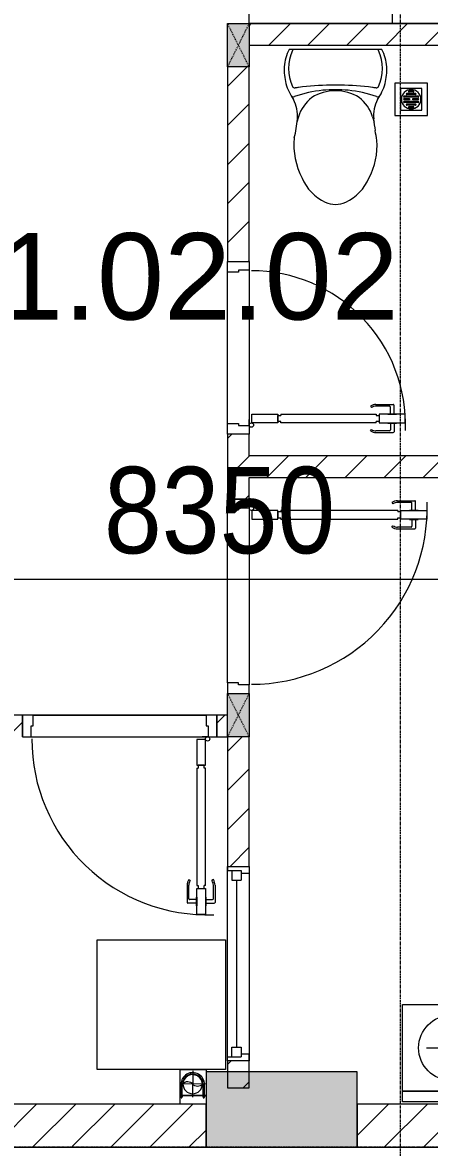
# Model space of a CAD drawing. Header units: millimetres. Extents: x 962 to 239635, y -15958 to 82755.
# Drawn here: x 98853 to 100738, y 17236 to 22442 of the extents above; entities that cross this region are included whole.
import ezdxf

# ---------------------------------------------------------------- set-up
doc = ezdxf.new("R2010")
doc.units = ezdxf.units.MM
for name, pattern in [('Dash', [6, 3, -3]), ('Grid Line', [22.225, 12.7, -3.175, 3.175, -3.175]), ('IMPORT-CENTER _2_', [40.64, 25.4, -5.08, 5.08, -5.08])]:
    doc.linetypes.add(name, pattern=pattern)
for name, color, linetype, lineweight in [('0-1', 7, 'Continuous', 5), ('A-ANNO-DIMS', 211, 'Continuous', 9), ('A-ANNO-DIMS-160', 211, 'Continuous', 9), ('A-AREA-IDEN', 2, 'Continuous', 9), ('A-DETL-GENF-1', 9, 'Continuous', 9), ('A-DOOR-1', 254, 'Continuous', 9), ('A-DOOR-2', 9, 'Continuous', 9), ('A-FLOR-2', 9, 'Continuous', 9), ('A-GLAZ-1', 254, 'Continuous', 9), ('A-GLAZ-2', 9, 'Continuous', 9), ('A-WALL-1', 253, 'Continuous', 18), ('A-WALL-2', 9, 'Continuous', 9), ('A-WALL-3', 113, 'Continuous', 18), ('A-WALL-PATT-1', 10, 'Continuous', 9), ('A-WALL-PATT-2', 111, 'Continuous', 9), ('G-IMPT', 8, 'Continuous', 9), ('G-IMPT-1', 254, 'Continuous', 9), ('G-IMPT-2', 8, 'IMPORT-CENTER _2_', 9), ('I-FURN', 30, 'Continuous', 9), ('I-FURN-1', 254, 'Continuous', 9), ('M-EQPM', 50, 'Continuous', 9), ('M-EQPM-1', 254, 'Continuous', 9), ('P-SANR-FIXT-1', 254, 'Continuous', 9), ('S-COLS', 52, 'Continuous', 9), ('S-COLS-1', 52, 'Continuous', 5), ('S-COLS-2', 7, 'Continuous', 18), ('S-COLS-3', 254, 'Continuous', 9), ('S-COLS-4', 253, 'Continuous', 18), ('S-COLS-HDLN-1', 9, 'Dash', 9), ('S-GRID-1', 1, 'Grid Line', 9)]:
    doc.layers.add(name, color=color, linetype=linetype, lineweight=lineweight)
doc.styles.add('Arial_11', font='arial_0.ttf', dxfattribs={"height": 400})
doc.styles.add('UTM Avo', font='UTM Avo.ttf', dxfattribs={"width": 0.9, "height": 400})
doc.dimstyles.new('1_Dim_chi_tiet_2_5_1', dxfattribs={"dimscale": 304.8, "dimtxt": 399.720379, "dimasz": 0.629921, "dimexe": 0.524934, "dimexo": 0.0625, "dimgap": 0.052493, "dimtad": 1, "dimdec": 0, "dimrnd": 5, "dimzin": 0, "dimdsep": 46, "dimtxsty": 'UTM Avo', "dimblk1": 'OBLIQUE', "dimblk2": 'OBLIQUE', "dimsah": 1, "dimcen": 0.09, "dimdle": 0.524934, "dimazin": 0, "dimtfac": 1, "dimtdec": 4, "dimtix": 1, "dimtmove": 0, "dimatfit": 3, "dimfxl": 1.049869, "dimfxlon": 1, "dimtvp": 1, "dimtolj": 1, "dimtzin": 0, "dimarcsym": 2})
pattern_1 = [(45, (0, 0), (-90.50967, 90.50967), [])]
pattern_2 = [(45, (61750.9, 0), (-90.50967, 90.50967), [])]

# ---------------------------------------------------------------- blocks, each defined once
blk = doc.blocks.new('NCV_TKTC_KET CAU_rvt-1-TKCS_MB TẦNG 2')
at = {"layer": 'S-COLS-1'}
blk.add_hatch(color=256, dxfattribs=at).paths.add_polyline_path([(38652.6, 17236.9), (38652.6, 17586.9), (37952.6, 17586.9), (37952.6, 17236.9)])
at = {"layer": 'S-COLS-2'}
for p, q in [((37952.6, 17586.9), (37952.6, 17236.9)), ((38652.6, 17586.9), (37952.6, 17586.9)), ((38652.6, 17236.9), (38652.6, 17586.9)), ((37952.6, 17236.9), (38652.6, 17236.9))]:
    blk.add_line(p, q, dxfattribs=at)
blk = doc.blocks.new('DOOR_CW_01 CANH MO-PANEL KINH - DIW_01-900x2200-CỬA GỖ VÂN LAMINATE-V69-TKCS_MB TẦNG 2')
at = {"layer": 'A-DETL-GENF-1'}
for p, q in [((-397, 872), (-357, 872)), ((-397, 752), (-397, 872)), ((-357, 872), (-357, 752)), ((-442, 737), (-442, 816.5)), ((-399, 820.5), (-438, 820.5)), ((-434, 799.5), (-434, 737)), ((-399, 803.5), (-430, 803.5)), ((-399, 831.8), (-397, 831.8)), ((-399, 792.2), (-399, 831.8)), ((-397, 792.2), (-399, 792.2)), ((-397, 792.2), (-397, 831.8)), ((-357, 792.2), (-357, 831.8)), ((-355, 831.8), (-357, 831.8)), ((-357, 792.2), (-355, 792.2)), ((-355, 792.2), (-355, 831.8)), ((-355, 820.5), (-316, 820.5)), ((-355, 803.5), (-324, 803.5)), ((-320, 799.5), (-320, 737)), ((-312, 737), (-312, 816.5)), ((-357, 752), (-397, 752)), ((-397, 738), (-391, 738)), ((-397, 738), (-397, 196)), ((-363, 752), (-391, 752)), ((-391, 752), (-391, 738)), ((-363, 738), (-363, 752)), ((-357, 738), (-363, 738)), ((-357, 196), (-357, 738)), ((-433.9, 711.2), (-427.3, 715.8)), ((-320.1, 711.2), (-326.7, 715.8)), ((-397, 196), (-391, 196)), ((-357, 182), (-397, 182)), ((-397, 182), (-397, 62)), ((-391, 196), (-391, 182)), ((-391, 182), (-363, 182)), ((-357, 196), (-363, 196)), ((-363, 182), (-363, 196)), ((-357, 62), (-357, 182)), ((-397, 62), (-357, 62))]:
    blk.add_line(p, q, dxfattribs=at)
blk.add_circle((-407, 60), 10, dxfattribs=at)
for centre, radius, start, end in [((-407, 60), 814, 360, 92), ((-438, 816.5), 4, 90, 180), ((-430, 799.5), 4, 90, 180), ((-324, 799.5), 4, 360, 90), ((-316, 816.5), 4, 0, 90), ((-397, 737), 45, 180, 215), ((-397, 737), 37, 180, 215), ((-357, 737), 37, 325, 0), ((-357, 737), 45, 325, 0)]:
    blk.add_arc(centre, radius, start, end, dxfattribs=at)
at = {"layer": 'A-DOOR-2'}
for p, q in [((-410, 50), (-450, 50)), ((-450, 50), (-450, -50)), ((-410, 0), (-410, 50)), ((-400, 0), (-410, 0)), ((-407, 50), (-382, 50)), ((-400, -50), (-400, 0)), ((410, 0), (400, 0)), ((400, 0), (400, -50)), ((450, 50), (410, 50)), ((410, 50), (410, 0)), ((-450, -50), (-400, -50)), ((400, -50), (450, -50))]:
    blk.add_line(p, q, dxfattribs=at)
blk = doc.blocks.new('DOOR_CW_01 CANH MO-PANEL KINH - DIG_02-800x2200-CỬA NHÔM KÍNH-401063-TKCS_MB TẦNG 2')
at = {"layer": 'A-DETL-GENF-1'}
for p, q in [((-347, -182), (-347, -62)), ((-347, -62), (-307, -62)), ((-307, -62), (-307, -182)), ((-307, -182), (-347, -182)), ((-347, -196), (-341, -196)), ((-347, -638), (-347, -196)), ((-341, -196), (-341, -182)), ((-341, -182), (-313, -182)), ((-313, -182), (-313, -196)), ((-307, -196), (-313, -196)), ((-307, -196), (-307, -638)), ((-383.9, -611.2), (-377.3, -615.8)), ((-270.1, -611.2), (-276.7, -615.8)), ((-392, -637), (-392, -716.5)), ((-384, -699.5), (-384, -637)), ((-347, -638), (-341, -638)), ((-307, -652), (-347, -652)), ((-347, -652), (-347, -772)), ((-341, -652), (-341, -638)), ((-313, -652), (-341, -652)), ((-307, -638), (-313, -638)), ((-313, -638), (-313, -652)), ((-307, -772), (-307, -652)), ((-270, -699.5), (-270, -637)), ((-262, -637), (-262, -716.5)), ((-349, -720.5), (-388, -720.5)), ((-349, -703.5), (-380, -703.5)), ((-349, -692.2), (-349, -731.8)), ((-347, -692.2), (-349, -692.2)), ((-347, -692.2), (-347, -731.8)), ((-307, -692.2), (-307, -731.8)), ((-307, -692.2), (-305, -692.2)), ((-305, -692.2), (-305, -731.8)), ((-305, -703.5), (-274, -703.5)), ((-305, -720.5), (-266, -720.5)), ((-349, -731.8), (-347, -731.8)), ((-347, -772), (-307, -772)), ((-305, -731.8), (-307, -731.8))]:
    blk.add_line(p, q, dxfattribs=at)
blk.add_circle((-357, -60), 10, dxfattribs=at)
for centre, radius, start, end in [((-357, -60), 714, 268, 0), ((-347, -637), 45, 145, 180), ((-347, -637), 37, 145, 180), ((-307, -637), 37, 0, 35), ((-307, -637), 45, 360, 35), ((-388, -716.5), 4, 180, 270), ((-380, -699.5), 4, 180, 270), ((-274, -699.5), 4, 270, 0), ((-266, -716.5), 4, 270, 0)]:
    blk.add_arc(centre, radius, start, end, dxfattribs=at)
at = {"layer": 'A-DOOR-2'}
for p, q in [((-400, -50), (-400, 50)), ((-400, 50), (-350, 50)), ((-350, 50), (-350, 0)), ((350, 0), (350, 50)), ((350, 50), (400, 50)), ((400, 50), (400, -50)), ((-360, -50), (-400, -50)), ((-360, 0), (-360, -50)), ((-350, 0), (-360, 0)), ((-357, -50), (-332, -50)), ((360, 0), (350, 0)), ((360, -50), (360, 0)), ((400, -50), (360, -50))]:
    blk.add_line(p, q, dxfattribs=at)
blk = doc.blocks.new('M_Fixed - 900 x 1400-901191-TKCS_MB TẦNG 2')
at = {"layer": 'A-GLAZ-2'}
for p, q in [((-450, 37), (-418, 37)), ((-431, -63), (-431, 0)), ((-431, 0), (-387, 0)), ((-418, 0), (-418, 37)), ((-387, -44), (-387, 0)), ((387, 0), (431, 0)), ((387, -44), (387, 0)), ((418, 0), (418, 37)), ((450, 37), (418, 37)), ((431, -63), (431, 0)), ((-431, -44), (-387, -44)), ((-387, -22), (387, -22)), ((431, -44), (387, -44)), ((-450, -63), (-431, -63)), ((448.9, -63), (431, -63))]:
    blk.add_line(p, q, dxfattribs=at)
blk = doc.blocks.new('TOILET - TOILET-348229-TKCS_MB TẦNG 2')
at = {"layer": 'P-SANR-FIXT-1'}
for p, q in [((214.2, -19.1), (-214.2, -19.1)), ((194, -19.9), (-194, -19.9)), ((-171.7, -330.3), (-178.6, -355.5)), ((171.7, -330.3), (178.6, -355.5))]:
    blk.add_line(p, q, dxfattribs=at)
for centre, radius, start, end in [((-46.1, -111.1), 191.6, 151.2809, 176.4513), ((-9.8, -107.2), 207.3, 156.2862, 203.7138), ((-193.7, -26.4), 6.48, 92.3168, 156.2862), ((193.7, -26.4), 6.48, 23.7138, 87.6832), ((9.8, -107.2), 207.3, 336.2862, 23.7138), ((46.1, -111.1), 191.6, 3.5487, 28.7191), ((1.9, -114.1), 239.7, 176.4513, 195.2961), ((-1.9, -114.1), 239.7, 344.7039, 3.5487), ((-4, -115.7), 233.6, 195.2961, 215.2147), ((-189.1, -185.5), 11.7, 205.4105, 277.5788), ((178.9, -2951.3), 2778.4, 97.2351, 97.5788), ((-14.3, -1400.4), 1215.6, 90.3974, 97.407), ((0, -786.7), 581.5, 84.1678, 95.8322), ((0, -3462.8), 3278, 89.6026, 90.3974), ((14.3, -1400.4), 1215.6, 82.593, 89.6026), ((-178.9, -2951.3), 2778.4, 82.4212, 82.7649), ((189.1, -185.5), 11.7, 262.4212, 334.5895), ((4, -115.7), 233.6, 324.7853, 344.7039), ((-195, -224.1), 13.8, 230.6724, 288.9927), ((-343.5, -327.4), 167.3, 355.4559, 27.38), ((0.6, -792.1), 586.9, 95.8322, 108.9927), ((-0.4, -384), 179.5, 127.4036, 162.5964), ((0, -416), 206.1, 90, 122.0732), ((0, -416), 206.1, 57.9268, 90), ((-0.6, -792.1), 586.9, 71.0073, 84.1678), ((0.4, -384), 179.5, 17.4036, 52.5964), ((343.5, -327.4), 167.3, 152.62, 184.5441), ((195, -224.1), 13.8, 251.0073, 309.3276), ((-719.2, -297.5), 544.3, 346.0536, 355.4559), ((719.2, -297.5), 544.3, 184.5441, 190.2879), ((-1948.3, -805.1), 2171.2, 9.681, 10.8949), ((137.1, -461.2), 329.8, 174.3487, 207.6878), ((-137.1, -461.2), 329.8, 332.3122, 3.6835), ((45.1, -528.6), 217.6, 203.2216, 244.7718), ((-45.1, -528.6), 217.6, 295.2282, 336.7784), ((0, -624.4), 111.7, 244.7718, 295.2282)]:
    blk.add_arc(centre, radius, start, end, dxfattribs=at)
blk = doc.blocks.new('MAY GIAT - MAY GIAT_dwg-348053-TKCS_MB TẦNG 2')
at = {"layer": 'G-IMPT-1', "flags": 128}
blk.add_lwpolyline([(5, 596.6), (5, 2.3), (605, 2.3), (605, 596.6)], close=True, dxfattribs=at)
blk = doc.blocks.new('MAY GIAT - MAY GIAT-401071-TKCS_MB TẦNG 2')
at = {"layer": 'I-FURN-1'}
for p, q in [((5, -2.3), (605, -2.3)), ((5, -596.6), (5, -2.3)), ((605, -2.3), (605, -596.6)), ((605, -596.6), (5, -596.6))]:
    blk.add_line(p, q, dxfattribs=at)
at = {"extrusion": (0, 0, -1), "zscale": -1, "rotation": 180}
blk.add_blockref('MAY GIAT - MAY GIAT_dwg-348053-TKCS_MB TẦNG 2', (0, 0), dxfattribs=at)
blk = doc.blocks.new('THU NUOC - THU NUOC-461820-TKCS_MB TẦNG 2')
at = {"layer": 'M-EQPM-1'}
for p, q in [((-66.3, 70.6), (-66.3, -79.4)), ((83.7, 70.6), (-66.3, 70.6)), ((83.7, -79.4), (83.7, 70.6)), ((58.7, 45.6), (-41.3, 45.6)), ((-41.3, 45.6), (-41.3, -54.4)), ((-23.3, 10.8), (40.9, 10.8)), ((40.9, 4.8), (-23.3, 4.8)), ((-11, 23.3), (28.5, 23.3)), ((28.5, 17.3), (-11, 17.3)), ((-1.1, 35.6), (18.5, 35.6)), ((18.5, 29.6), (-1.1, 29.6)), ((58.7, -54.4), (58.7, 45.6)), ((-23.3, -1.2), (0.7, -1.2)), ((0.7, -7.2), (-23.3, -7.2)), ((-23.3, -13.6), (40.9, -13.6)), ((40.9, -19.6), (-23.3, -19.6)), ((-11, -26.1), (28.5, -26.1)), ((28.5, -32.1), (-11, -32.1)), ((-1.1, -38.5), (18.5, -38.5)), ((18.5, -44.5), (-1.1, -44.5)), ((0.7, -1.2), (0.7, -7.2)), ((16.7, -1.2), (40.9, -1.2)), ((16.7, -7.2), (16.7, -1.2)), ((40.9, -7.2), (16.7, -7.2)), ((-66.3, -79.4), (83.7, -79.4)), ((-41.3, -54.4), (58.7, -54.4))]:
    blk.add_line(p, q, dxfattribs=at)
for centre, radius, start, end in [((8.7, -4.4), 45, 0, 180), ((8.7, -4.4), 45, 0, 180), ((-23.3, 7.8), 3, 90, 270), ((-11, 20.3), 3, 90, 270), ((-1.1, 32.6), 3, 90, 270), ((18.5, 32.6), 3, 270, 90), ((28.5, 20.3), 3, 270, 90), ((40.9, 7.8), 3, 270, 90), ((8.7, -4.4), 45, 180, 360), ((8.7, -4.4), 45, 180, 360), ((-23.3, -4.2), 3, 90, 270), ((-23.3, -16.6), 3, 90, 270), ((-11, -29.1), 3, 90, 270), ((-1.1, -41.5), 3, 90, 270), ((18.5, -41.5), 3, 270, 90), ((28.5, -29.1), 3, 270, 90), ((40.9, -4.2), 3, 270, 90), ((40.9, -16.6), 3, 270, 90)]:
    blk.add_arc(centre, radius, start, end, dxfattribs=at)
blk = doc.blocks.new('G1_SOF - BO TRU - 100x200-746114-TKCS_MB TẦNG 2')
at = {"layer": 'S-COLS'}
blk.add_hatch(color=256, dxfattribs=at).paths.add_polyline_path([(50, -100), (50, 100), (-50, 100), (-50, -100)])
at = {"layer": 'S-COLS-4'}
for p, q in [((-50, 100), (50, 100)), ((-50, -100), (-50, 100)), ((50, 100), (50, -100)), ((50, -100), (-50, -100))]:
    blk.add_line(p, q, dxfattribs=at)
at = {"layer": 'S-COLS-HDLN-1'}
for p, q in [((50, -100), (-50, 100)), ((-50, -100), (50, 100))]:
    blk.add_line(p, q, dxfattribs=at)
blk = doc.blocks.new('DOOR_CW_01 CANH MO-PANEL KINH - DIG_01-900x2200-CỬA NHÔM KÍNH-901226-TKCS_MB TẦNG 2')
at = {"layer": 'A-DETL-GENF-1'}
for p, q in [((-397, 872), (-357, 872)), ((-397, 752), (-397, 872)), ((-357, 872), (-357, 752)), ((-442, 737), (-442, 816.5)), ((-399, 820.5), (-438, 820.5)), ((-434, 799.5), (-434, 737)), ((-399, 803.5), (-430, 803.5)), ((-399, 831.8), (-397, 831.8)), ((-399, 792.2), (-399, 831.8)), ((-397, 792.2), (-399, 792.2)), ((-397, 792.2), (-397, 831.8)), ((-357, 792.2), (-357, 831.8)), ((-355, 831.8), (-357, 831.8)), ((-357, 792.2), (-355, 792.2)), ((-355, 792.2), (-355, 831.8)), ((-355, 820.5), (-316, 820.5)), ((-355, 803.5), (-324, 803.5)), ((-320, 799.5), (-320, 737)), ((-312, 737), (-312, 816.5)), ((-357, 752), (-397, 752)), ((-397, 738), (-391, 738)), ((-397, 738), (-397, 196)), ((-363, 752), (-391, 752)), ((-391, 752), (-391, 738)), ((-363, 738), (-363, 752)), ((-357, 738), (-363, 738)), ((-357, 196), (-357, 738)), ((-433.9, 711.2), (-427.3, 715.8)), ((-320.1, 711.2), (-326.7, 715.8)), ((-397, 196), (-391, 196)), ((-357, 182), (-397, 182)), ((-397, 182), (-397, 62)), ((-391, 196), (-391, 182)), ((-391, 182), (-363, 182)), ((-357, 196), (-363, 196)), ((-363, 182), (-363, 196)), ((-357, 62), (-357, 182)), ((-397, 62), (-357, 62))]:
    blk.add_line(p, q, dxfattribs=at)
blk.add_circle((-407, 60), 10, dxfattribs=at)
for centre, radius, start, end in [((-407, 60), 814, 360, 92), ((-438, 816.5), 4, 90, 180), ((-430, 799.5), 4, 90, 180), ((-324, 799.5), 4, 360, 90), ((-316, 816.5), 4, 0, 90), ((-397, 737), 45, 180, 215), ((-397, 737), 37, 180, 215), ((-357, 737), 37, 325, 0), ((-357, 737), 45, 325, 0)]:
    blk.add_arc(centre, radius, start, end, dxfattribs=at)
at = {"layer": 'A-DOOR-2'}
for p, q in [((-410, 50), (-450, 50)), ((-450, 50), (-450, -50)), ((-410, 0), (-410, 50)), ((-400, 0), (-410, 0)), ((-407, 50), (-382, 50)), ((-400, -50), (-400, 0)), ((410, 0), (400, 0)), ((400, 0), (400, -50)), ((450, 50), (410, 50)), ((410, 50), (410, 0)), ((450, -50), (450, 50)), ((-450, -50), (-400, -50)), ((400, -50), (450, -50))]:
    blk.add_line(p, q, dxfattribs=at)
blk = doc.blocks.new('GIUONG NGU-2TAB-1600x2000 - GIUONG NGU-2TAB-1600x2000-901192-TKCS_MB TẦNG 2')
at = {"layer": 'I-FURN-1'}
for p, q in [((569.6, 2050), (1997.1, 2050)), ((1997.1, 2050), (569.6, 2050)), ((1997.1, 2000), (569.6, 2000)), ((458.5, 50), (458.5, 1938.9)), ((458.5, 1938.9), (458.5, 50)), ((508.5, 1938.9), (508.5, 100)), ((2058.2, 100), (2058.2, 1938.9)), ((2108.2, 1938.9), (2108.2, 50)), ((2108.2, 50), (2108.2, 1938.9)), ((8.5, 50), (8.5, 450.3)), ((8.5, 450.3), (458.5, 450.3)), ((8.5, 450.3), (458.5, 450.3)), ((8.5, 50), (8.5, 450.3)), ((458.5, 450.3), (458.5, 50)), ((458.5, 450.3), (458.5, 50)), ((2108.2, 50), (2108.2, 450.3)), ((2108.2, 450.3), (2558.2, 450.3)), ((2108.2, 450.3), (2108.2, 50)), ((2558.2, 450.3), (2108.2, 450.3)), ((2558.2, 450.3), (2558.2, 50)), ((2558.2, 50), (2558.2, 450.3)), ((233.5, 86.8), (233.5, 413.5)), ((2333.2, 86.8), (2333.2, 413.5)), ((120.2, 250.2), (346.8, 250.2)), ((2446.5, 250.2), (2219.8, 250.2)), ((508.5, 100), (2058.2, 100)), ((458.5, 50), (8.5, 50)), ((8.5, 0), (8.5, 50)), ((8.5, 50), (458.5, 50)), ((458.5, 50), (8.5, 50)), ((458.5, 0), (8.5, 0)), ((2108.2, 50), (458.5, 50)), ((458.5, 50), (458.5, 0)), ((458.5, 0), (458.5, 50)), ((458.5, 50), (2108.2, 50)), ((458.5, 50), (2108.2, 50)), ((2108.2, 0), (458.5, 0)), ((458.5, 0), (2108.2, 0)), ((2558.2, 50), (2108.2, 50)), ((2108.2, 50), (2558.2, 50)), ((2108.2, 0), (2108.2, 50)), ((2108.2, 50), (2108.2, 0)), ((2108.2, 50), (2558.2, 50)), ((2558.2, 0), (2108.2, 0)), ((2558.2, 50), (2558.2, 0))]:
    blk.add_line(p, q, dxfattribs=at)
for centre in [(233.5, 250.2), (2333.2, 250.2)]:
    blk.add_circle(centre, 150.7, dxfattribs=at)
for centre, radius, start, end in [((569.6, 1938.9), 111.1, 90, 180), ((569.6, 1938.9), 111.1, 90, 180), ((1997.1, 1938.9), 111.1, 0, 90), ((1997.1, 1938.9), 111.1, 360, 90), ((569.6, 1938.9), 61.1, 90, 180), ((1997.1, 1938.9), 61.1, 360, 90)]:
    blk.add_arc(centre, radius, start, end, dxfattribs=at)
blk = doc.blocks.new('HE BEP A1 - HE BEP A 2-V118-TKCS_MB TẦNG 2')
at = {"layer": 'I-FURN'}
for p, q in [((0, 0), (662.4, 0)), ((0, -594.4), (0, 0)), ((662.4, 0), (662.4, -594.4)), ((662.4, 0), (662.4, -594.4)), ((3699.9, 0), (662.4, 0)), ((1706.9, -103.2), (862.4, -103.2)), ((3175.6, -81.2), (2394, -81.2)), ((844.9, -120.7), (844.9, -476.9)), ((924.9, -128.9), (1298.3, -128.9)), ((1459, -129.9), (1644.4, -129.9)), ((1724.4, -476.9), (1724.4, -120.7)), ((2364, -483.2), (2364, -111.2)), ((2451.6, -118.3), (2484.1, -118.3)), ((2451.6, -122.3), (2451.6, -118.3)), ((2484.1, -122.3), (2451.6, -122.3)), ((2484.1, -118.3), (2484.1, -122.3)), ((3085.5, -118.3), (3085.5, -122.3)), ((3118, -118.3), (3085.5, -118.3)), ((3085.5, -122.3), (3118, -122.3)), ((3118, -122.3), (3118, -118.3)), ((3205.6, -483.2), (3205.6, -111.2)), ((871.5, -386.8), (871.5, -182.3)), ((871.5, -184.9), (1351.6, -184.9)), ((877.9, -156.9), (1345.2, -156.9)), ((1351.6, -182.3), (1351.6, -386.8)), ((1405.6, -369.9), (1405.6, -183.2)), ((1697.8, -183.2), (1697.8, -369.9)), ((2471.8, -183.9), (2467.4, -188.3)), ((2467.4, -188.3), (2496.5, -217.4)), ((2500.9, -213), (2471.8, -183.9)), ((2689.3, -186.7), (2660.2, -215.8)), ((2664.6, -220.2), (2693.7, -191.1)), ((2693.7, -191.1), (2689.3, -186.7)), ((2875.9, -191.1), (2880.3, -186.7)), ((2905, -220.2), (2875.9, -191.1)), ((2880.3, -186.7), (2909.4, -215.8)), ((3068.7, -213), (3097.9, -183.9)), ((3102.3, -188.3), (3073.1, -217.4)), ((3097.9, -183.9), (3102.3, -188.3)), ((871.5, -212.9), (1351.6, -212.9)), ((871.5, -240.9), (1351.6, -240.9)), ((2496.5, -217.4), (2500.9, -213)), ((2660.2, -215.8), (2664.6, -220.2)), ((2909.4, -215.8), (2905, -220.2)), ((3073.1, -217.4), (3068.7, -213)), ((871.5, -268.9), (1351.6, -268.9)), ((871.5, -296.9), (1351.6, -296.9)), ((871.5, -324.9), (1351.6, -324.9)), ((871.5, -352.9), (1351.6, -352.9)), ((1602.7, -313.4), (1523.8, -418.4)), ((1566.6, -443.1), (1618.1, -322.3)), ((1618.1, -322.3), (1602.7, -313.4)), ((871.5, -380.9), (1351.6, -380.9)), ((876.4, -408.9), (1346.8, -408.9)), ((2470.1, -405.9), (2499.2, -376.7)), ((2474.5, -410.3), (2470.1, -405.9)), ((2503.6, -381.1), (2474.5, -410.3)), ((2499.2, -376.7), (2503.6, -381.1)), ((2663, -383.9), (2667.3, -379.5)), ((2692.1, -413), (2663, -383.9)), ((2667.3, -379.5), (2696.5, -408.6)), ((2696.5, -408.6), (2692.1, -413)), ((2902.3, -379.5), (2873.2, -408.6)), ((2873.2, -408.6), (2877.5, -413)), ((2877.5, -413), (2906.7, -383.9)), ((2906.7, -383.9), (2902.3, -379.5)), ((3070.4, -376.7), (3066, -381.1)), ((3066, -381.1), (3095.1, -410.3)), ((3099.5, -405.9), (3070.4, -376.7)), ((3095.1, -410.3), (3099.5, -405.9)), ((1298.3, -440.1), (924.9, -440.1)), ((1644.4, -423.2), (1459, -423.2)), ((1541.1, -452.3), (1528.6, -445.1)), ((862.4, -494.4), (1706.9, -494.4)), ((3175.6, -513.2), (2394, -513.2))]:
    blk.add_line(p, q, dxfattribs=at)
for centre, radius in [((2581.9, -298.5), 142.6), ((2987.7, -298.5), 142.6), ((2581.9, -298.5), 131.3), ((2987.7, -298.5), 131.3), ((2581.9, -298.5), 87.2), ((2581.9, -298.5), 43.6), ((2987.7, -298.5), 87.2), ((2987.7, -298.5), 43.6), ((1552.8, -316.6), 22.2), ((2581.9, -298.5), 30.9), ((2987.7, -298.5), 30.9), ((1485.9, -449.9), 17.8), ((1592.6, -449.9), 17.8)]:
    blk.add_circle(centre, radius, dxfattribs=at)
for centre, radius, start, end in [((862.4, -120.7), 17.5, 90, 180), ((1706.9, -120.7), 17.5, 0, 90), ((2394, -111.2), 30, 90, 180), ((2471.3, -114.5), 18.1, 120.7976, 145.204), ((2467.9, -108.8), 11.5, 90, 120.7976), ((2467.9, -108.8), 11.5, 59.2024, 90), ((2464.5, -114.5), 18.1, 34.796, 59.2024), ((3105.2, -114.5), 18.1, 120.7976, 145.204), ((3101.8, -108.8), 11.5, 90, 120.7976), ((3101.8, -108.8), 11.5, 59.2024, 90), ((3098.4, -114.5), 18.1, 34.796, 59.2024), ((3175.6, -111.2), 30, 360, 90), ((924.9, -182.3), 53.3, 90, 180), ((1298.3, -182.3), 53.3, 0, 90), ((1459, -183.2), 53.3, 90, 180), ((1644.4, -183.2), 53.3, 0, 90), ((2485.1, -120.7), 33.5, 163.9419, 180), ((2485.1, -120.7), 33.5, 180, 196.0581), ((2476.6, -118.2), 24.7, 145.204, 163.9419), ((2476.6, -123.1), 24.7, 196.0581, 214.796), ((2467.8, -120.3), 11.6, 9.7177, 170.2823), ((2467.8, -120.3), 11.6, 189.9102, 350.0898), ((2471.3, -126.9), 18.1, 214.796, 239.2024), ((2467.9, -132.6), 11.5, 239.2024, 270), ((2467.9, -132.6), 11.5, 270, 300.7976), ((2464.5, -126.9), 18.1, 300.7976, 325.204), ((2459.1, -118.2), 24.7, 16.0581, 34.796), ((2459.1, -123.1), 24.7, 325.204, 343.9419), ((2450.6, -120.7), 33.5, 0, 16.0581), ((2450.6, -120.7), 33.5, 343.9419, 0), ((3119, -120.7), 33.5, 163.9419, 180), ((3119, -120.7), 33.5, 180, 196.0581), ((3110.5, -118.2), 24.7, 145.204, 163.9419), ((3110.5, -123.1), 24.7, 196.0581, 214.796), ((3105.2, -126.9), 18.1, 214.796, 239.2024), ((3101.8, -120.3), 11.6, 9.7177, 170.2823), ((3101.8, -120.3), 11.6, 189.9102, 350.0898), ((3101.8, -132.6), 11.5, 239.2024, 270), ((3101.8, -132.6), 11.5, 270, 300.7976), ((3098.4, -126.9), 18.1, 300.7976, 325.204), ((3093, -118.2), 24.7, 16.0581, 34.796), ((3093, -123.1), 24.7, 325.204, 343.9419), ((3084.5, -120.7), 33.5, 0, 16.0581), ((3084.5, -120.7), 33.5, 343.9419, 0), ((924.9, -386.8), 53.3, 180, 270), ((1298.3, -386.8), 53.3, 270, 0), ((1459, -369.9), 53.3, 180, 270), ((1644.4, -369.9), 53.3, 270, 0), ((1537.5, -429.7), 17.8, 140.5382, 240.0479), ((1549.9, -436.9), 17.8, 240.0479, 339.4621), ((862.4, -476.9), 17.5, 180, 270), ((1706.9, -476.9), 17.5, 270, 0), ((2394, -483.2), 30, 180, 270), ((3175.6, -483.2), 30, 270, 0)]:
    blk.add_arc(centre, radius, start, end, dxfattribs=at)
at = {"layer": 'I-FURN-1'}
for p, q in [((0, 0), (3699.9, 0)), ((0, -594.4), (0, 0))]:
    blk.add_line(p, q, dxfattribs=at)
blk = doc.blocks.new('NCV_TKTC_TANG 2_rvt-1-TKCS_MB TẦNG 2')
at = {"layer": 'A-WALL-PATT-1'}
h = blk.add_hatch(dxfattribs=at)
h.set_pattern_fill('FP_1', color=256, style=0, pattern_type=2)
h.set_pattern_definition(pattern_1)
h.paths.add_polyline_path([(38152.6, 22336.9), (39952.6, 22336.9), (39952.6, 22436.9), (38152.6, 22436.9), (38152.6, 22431.7)])
h.paths.add_polyline_path([(40052.6, 22336.9), (41852.6, 22336.9), (41852.6, 22436.9), (40052.6, 22436.9), (40052.6, 22342.2)])
h = blk.add_hatch(dxfattribs=at)
h.set_pattern_fill('FP_1', color=256, style=0, pattern_type=2)
h.set_pattern_definition(pattern_1)
h.paths.add_polyline_path([(38052.6, 17511.9), (38152.6, 17511.9), (38152.6, 17636.9), (38052.6, 17636.9)])
h.paths.add_polyline_path([(38052.6, 18536.9), (38152.6, 18536.9), (38152.6, 19136.9), (38052.6, 19136.9)])
h.paths.add_polyline_path([(38052.6, 20236.9), (38152.6, 20236.9), (38152.6, 20536.5), (38052.6, 20536.5)])
h.paths.add_polyline_path([(38052.6, 21336.5), (38152.6, 21336.5), (38152.6, 22236.9), (38052.6, 22236.9), (38052.6, 21500.9)])
h = blk.add_hatch(dxfattribs=at)
h.set_pattern_fill('FP_1', color=256, style=0, pattern_type=2)
h.set_pattern_definition(pattern_1)
h.paths.add_polyline_path([(40052.6, 20336.9), (40052.6, 20436.9), (38152.6, 20436.9), (38152.6, 20336.9), (39993.4, 20336.9)])
h = blk.add_hatch(dxfattribs=at)
h.set_pattern_fill('FP_1', color=256, style=0, pattern_type=2)
h.set_pattern_definition(pattern_1)
h.paths.add_polyline_path([(37052.6, 19136.9), (37102.6, 19136.9), (37102.6, 19236.9), (37052.6, 19236.2)])
h.paths.add_polyline_path([(38002.6, 19136.9), (38052.6, 19136.9), (38052.6, 19236.9), (38002.6, 19236.9)])
at = {"layer": 'A-FLOR-2'}
for p, q in [((38052.6, 22436.9), (38152.6, 22436.9)), ((38152.6, 22436.9), (39952.6, 22436.9)), ((38052.6, 20586.5), (38052.6, 21286.5)), ((38052.6, 19386.9), (38052.6, 20186.9)), ((38152.6, 20196.9), (38152.6, 19376.9)), ((37152.6, 19236.9), (37952.6, 19236.9)), ((37952.6, 19236.9), (37152.6, 19236.9)), ((37142.6, 19136.9), (37962.6, 19136.9)), ((37952.6, 17587.4), (38052.6, 17587.4))]:
    blk.add_line(p, q, dxfattribs=at)
at = {"layer": 'A-WALL-1'}
for p, q in [((39952.6, 22436.9), (38152.6, 22436.9)), ((38152.6, 22336.9), (39952.6, 22336.9)), ((38052.6, 22236.9), (38052.6, 21336.5)), ((38152.6, 21336.5), (38152.6, 22236.9)), ((38052.6, 21336.5), (38152.6, 21336.5)), ((38052.6, 20536.5), (38052.6, 20236.9)), ((38152.6, 20536.5), (38052.6, 20536.5)), ((38152.6, 20436.9), (38152.6, 20536.5)), ((39952.6, 20436.9), (38152.6, 20436.9)), ((38152.6, 20236.9), (38152.6, 20336.9)), ((38152.6, 20336.9), (40052.6, 20336.9)), ((38052.6, 20236.9), (38152.6, 20236.9)), ((37102.6, 19236.9), (37052.6, 19236.9)), ((37102.6, 19136.9), (37102.6, 19236.9)), ((38052.6, 19236.9), (38002.6, 19236.9)), ((38002.6, 19236.9), (38002.6, 19136.9)), ((38002.6, 19136.9), (38052.6, 19136.9)), ((38052.6, 19136.9), (38052.6, 18536.9)), ((38152.6, 18536.9), (38152.6, 19136.9)), ((38052.6, 18536.9), (38152.6, 18536.9)), ((38052.6, 17636.9), (38052.6, 17511.9)), ((38152.6, 17636.9), (38052.6, 17636.9)), ((38152.6, 17511.9), (38152.6, 17636.9)), ((38052.6, 17511.9), (38152.6, 17511.9))]:
    blk.add_line(p, q, dxfattribs=at)
at = {"layer": 'A-WALL-2'}
for p, q in [((38152.6, 21296.5), (38152.6, 20576.5)), ((38052.6, 20586.5), (38052.6, 21286.5)), ((38052.6, 19386.9), (38052.6, 20186.9)), ((38152.6, 20196.9), (38152.6, 19376.9)), ((38052.6, 17636.9), (38052.6, 18536.9)), ((38152.6, 18536.9), (38152.6, 17636.9))]:
    blk.add_line(p, q, dxfattribs=at)
at = {"layer": 'A-DOOR-1'}
for name, p, rotation in [('DOOR_CW_01 CANH MO-PANEL KINH - DIG_02-800x2200-CỬA NHÔM KÍNH-401063-TKCS_MB TẦNG 2', (38102.6, 20936.5), 90.00000000000087), ('DOOR_CW_01 CANH MO-PANEL KINH - DIW_01-900x2200-CỬA GỖ VÂN LAMINATE-V69-TKCS_MB TẦNG 2', (38102.6, 19786.9), 270.0000000000009), ('DOOR_CW_01 CANH MO-PANEL KINH - DIG_01-900x2200-CỬA NHÔM KÍNH-901226-TKCS_MB TẦNG 2', (37552.6, 19186.9), 180)]:
    blk.add_blockref(name, p, dxfattribs=dict(at, rotation=rotation))
at = {"layer": 'A-GLAZ-1', "rotation": 270.0000000000009}
blk.add_blockref('M_Fixed - 900 x 1400-901191-TKCS_MB TẦNG 2', (38115.6, 18086.9), dxfattribs=at)
at = {"layer": 'I-FURN-1'}
for name, p in [('HE BEP A1 - HE BEP A 2-V118-TKCS_MB TẦNG 2', (38152.6, 23031.3)), ('GIUONG NGU-2TAB-1600x2000 - GIUONG NGU-2TAB-1600x2000-901192-TKCS_MB TẦNG 2', (38854.1, 17446.9))]:
    blk.add_blockref(name, p, dxfattribs=at)
at = {"layer": 'I-FURN-1', "rotation": 270.0000000000009}
blk.add_blockref('MAY GIAT - MAY GIAT-401071-TKCS_MB TẦNG 2', (38044.8, 18202.4), dxfattribs=at)
at = {"layer": 'M-EQPM-1'}
blk.add_blockref('THU NUOC - THU NUOC-461820-TKCS_MB TẦNG 2', (38893.8, 22091.4), dxfattribs=at)
at = {"layer": 'P-SANR-FIXT-1'}
blk.add_blockref('TOILET - TOILET-348229-TKCS_MB TẦNG 2', (38552.2, 22336.5), dxfattribs=at)
at = {"layer": 'S-COLS-3'}
for p in [(38102.6, 22336.9), (38102.6, 19236.9)]:
    blk.add_blockref('G1_SOF - BO TRU - 100x200-746114-TKCS_MB TẦNG 2', p, dxfattribs=at)
blk = doc.blocks.new('TKTC_XREF_251221_MB TANG 2-7 - TKTC_XREF_260130_MB TANG 2-5_dwg_$cc-4746806-TKCS_MB TẦNG 2')
at = {"layer": 'G-IMPT-2'}
for p, q in [((0, -0.673), (0, 0.673)), ((-0.673, 0), (0.673, 0))]:
    blk.add_line(p, q, dxfattribs=at)
at = {"layer": 'M-EQPM'}
blk.add_circle((0, 0), 0.5, dxfattribs=at)
for centre, radius, start, end in [((0, 0), 0.5, 90, 270), ((0.188, 0.25), 0.313, 126.8699, 233.1301), ((-0.188, -0.25), 0.313, 306.8699, 53.1301)]:
    blk.add_arc(centre, radius, start, end, dxfattribs=at)
blk = doc.blocks.new('TKTC_XREF_251221_MB TANG 2-7 - TKTC_XREF_260130_MB TANG 2-5_dwg_CUM U_DN100-4746796-TKCS_MB TẦNG 2')
at = {"layer": 'G-IMPT'}
blk.add_hatch(color=256, dxfattribs=at).paths.add_polyline_path([(0, 61), (0, 57), (14.8, 55.1), (28.5, 49.4), (40.3, 40.3), (49.4, 28.5), (55.1, 14.8), (57, 0), (55.1, -14.8), (49.4, -28.5), (40.3, -40.3), (28.5, -49.4), (14.8, -55.1), (0, -57), (0, -61), (15.8, -58.9), (30.5, -52.8), (43.1, -43.1), (52.8, -30.5), (58.9, -15.8), (61, 0), (58.9, 15.8), (52.8, 30.5), (43.1, 43.1), (30.5, 52.8), (15.8, 58.9)])
for p, q in [((-79.1, 66.6), (-79.1, 63.4)), ((-76.6, 66.6), (-76.6, 63.4)), ((-74.6, 66.6), (-74.6, 63.4)), ((-72.7, 69.3), (-72.7, 60.7)), ((-66.9, 67.9), (-71.7, 67.9)), ((-65, 69), (0, 69)), ((-66.9, 62.1), (-71.7, 62.1)), ((-79.1, -63.4), (-79.1, -66.6)), ((-76.6, -63.4), (-76.6, -66.6)), ((-74.6, -63.4), (-74.6, -66.6)), ((-72.7, -60.7), (-72.7, -69.3)), ((-66.9, -62.1), (-71.7, -62.1)), ((-66.9, -67.9), (-71.7, -67.9)), ((-65, -69), (0, -69))]:
    blk.add_line(p, q, dxfattribs=at)
at = {"layer": 'G-IMPT', "flags": 128}
for points in [[(-72.7, 67.6), (-78.1, 67.6), (-78.1, 62.4), (-72.7, 62.4)], [(-71.7, 59.2), (-66.9, 59.2), (-66.9, 70.8), (-71.7, 70.8)], [(-66.9, 70.8), (-66.9, 72.7), (-65, 72.7), (-65, 57.3), (-66.9, 57.3), (-66.9, 59.2)], [(-65, 61), (0, 61), (0, 57)], [(-72.7, -62.4), (-78.1, -62.4), (-78.1, -67.6), (-72.7, -67.6)], [(-71.7, -70.8), (-66.9, -70.8), (-66.9, -59.2), (-71.7, -59.2)], [(-66.9, -59.2), (-66.9, -57.3), (-65, -57.3), (-65, -72.7), (-66.9, -72.7), (-66.9, -70.8)], [(-65, -61), (0, -61), (0, -57)]]:
    blk.add_lwpolyline(points, dxfattribs=at)
at = {"layer": 'G-IMPT'}
for centre, radius, start, end in [((-78.1, 66.6), 0.96, 90, 180), ((-71.1, 69.3), 1.56, 112.61986, 247.38014), ((-67.9, 65), 4.8, 143.1301, 216.8699), ((0, 0), 69, 270, 90), ((-78.1, 63.4), 0.96, 180, 270), ((-71.1, 60.7), 1.56, 112.61986, 247.38014), ((0, 0), 61, 270, 90), ((0, 0), 57, 270, 90), ((-78.1, -63.4), 0.96, 90, 180), ((-71.1, -60.7), 1.56, 112.61986, 247.38014), ((-67.9, -65), 4.8, 143.1301, 216.8699), ((-78.1, -66.6), 0.96, 180, 270), ((-71.1, -69.3), 1.56, 112.61986, 247.38014)]:
    blk.add_arc(centre, radius, start, end, dxfattribs=at)
blk = doc.blocks.new('TKTC_XREF_251221_MB TANG 2-7 - TKTC_XREF_251221_MB TANG 2-7-2039446-TKCS_MB TẦNG 2')
at = {"layer": 'M-EQPM'}
for p, q in [((4180.3, 359.7), (4300.8, 359.7)), ((4180.3, 240.1), (4180.3, 359.7)), ((4300.8, 359.7), (4300.8, 350)), ((4180.3, 200), (4180.6, 240.1)), ((4300, 240.1), (4180.3, 240.1)), ((4180.6, 240.1), (4300, 240.3))]:
    blk.add_line(p, q, dxfattribs=at)
at = {"extrusion": (0, 0, -1), "xscale": 90.00000000005092, "yscale": 90.00000000005092, "zscale": -90.0000000000509, "rotation": 270.374026779938}
blk.add_blockref('TKTC_XREF_251221_MB TANG 2-7 - TKTC_XREF_260130_MB TANG 2-5_dwg_$cc-4746806-TKCS_MB TẦNG 2', (-4238.2, 293.2), dxfattribs=at)
at = {"xscale": 0.7894736842105242, "yscale": 0.7894736842105242, "zscale": 0.7894736842105242, "rotation": 89.62597321846792}
blk.add_blockref('TKTC_XREF_251221_MB TANG 2-7 - TKTC_XREF_260130_MB TANG 2-5_dwg_CUM U_DN100-4746796-TKCS_MB TẦNG 2', (4238.2, 291.3), dxfattribs=at)
blk = doc.blocks.new('DIMBLOCK350-TKCS_MB TẦNG 2')
at = {"layer": 'A-ANNO-DIMS-160'}
for p, q in [((95603.5, 20186.3), (95603.5, 19706.3)), ((95603.5, 19866.3), (95603.5, 20186.3)), ((103953.5, 20186.3), (103953.5, 19706.3)), ((103953.5, 19866.3), (103953.5, 20186.3)), ((95443.5, 19866.3), (104113.5, 19866.3))]:
    blk.add_line(p, q, dxfattribs=at)
at = {"layer": 'A-ANNO-DIMS-160', "lineweight": 25}
for p, q in [((95603.5, 19866.3), (95699.5, 19962.3)), ((103953.5, 19866.3), (104049.5, 19962.3)), ((95603.5, 19866.3), (95507.5, 19770.3)), ((103953.5, 19866.3), (103857.5, 19770.3))]:
    blk.add_line(p, q, dxfattribs=at)
at = {"layer": 'A-ANNO-DIMS-160', "color": 0, "insert": (99230.7, 20385.9), "char_height": 400, "width": 1314.636, "attachment_point": 1, "line_spacing_factor": 1.110334, "style": 'UTM Avo'}
blk.add_mtext('8350', dxfattribs=at)
blk = doc.blocks.new('_Oblique')
at = {"color": 0, "linetype": 'ByBlock', "lineweight": -2}
blk.add_line((-0.5, -0.5), (0.5, 0.5), dxfattribs=at)

msp = doc.modelspace()

# ---------------------------------------------------------------- hatches: boundary and pattern name
at = {"layer": 'A-WALL-PATT-2'}
h = msp.add_hatch(dxfattribs=at)
h.set_pattern_fill('FP_1', color=256, style=0, pattern_type=2)
h.set_pattern_definition(pattern_2)
h.paths.add_polyline_path([(99703.5, 17236.9), (99703.5, 17436.9), (97978.5, 17436.9), (97978.5, 17433.6), (97928.5, 17433.6), (97928.5, 17436.9), (95803.5, 17436.9), (95803.5, 17236.9), (96908.1, 17236.9)])
h = msp.add_hatch(dxfattribs=at)
h.set_pattern_fill('FP_1', color=256, style=0, pattern_type=2)
h.set_pattern_definition(pattern_2)
h.paths.add_polyline_path([(104153.5, 17236.9), (104303.5, 17236.9), (104303.5, 17436.9), (104153.5, 17436.9), (104153.5, 17268.3)])
h.paths.add_polyline_path([(103356.4, 17236.9), (103953.5, 17236.9), (103953.5, 17436.9), (100403.5, 17436.9), (100403.5, 17236.9)])

# ---------------------------------------------------------------- linework, layer by layer
at = {"layer": 'A-WALL-3'}
for p, q in [((99703.5, 17436.9), (97978.5, 17436.9)), ((99703.5, 17236.9), (99703.5, 17436.9)), ((103953.5, 17436.9), (100403.5, 17436.9)), ((100403.5, 17436.9), (100403.5, 17236.9)), ((95803.5, 17236.9), (99703.5, 17236.9)), ((100403.5, 17236.9), (103953.5, 17236.9))]:
    msp.add_line(p, q, dxfattribs=at)
at = {"layer": 'S-GRID-1'}
for p, q in [((100603.5, 19351.6), (100603.5, 76542.3)), ((100603.5, 15351.6), (100603.5, 19351.6)), ((189415.6, 17236.9), (96253.4, 17236.9))]:
    msp.add_line(p, q, dxfattribs=at)

# ---------------------------------------------------------------- block references
at = {"layer": '0-1'}
for name in ['NCV_TKTC_KET CAU_rvt-1-TKCS_MB TẦNG 2', 'NCV_TKTC_TANG 2_rvt-1-TKCS_MB TẦNG 2']:
    msp.add_blockref(name, (61750.9, 0), dxfattribs=at)
at = {"layer": 'M-EQPM'}
msp.add_blockref('TKTC_XREF_251221_MB TANG 2-7 - TKTC_XREF_251221_MB TANG 2-7-2039446-TKCS_MB TẦNG 2', (95403.5, 17236.9), dxfattribs=at)

# ---------------------------------------------------------------- texts
at = {"layer": 'A-AREA-IDEN', "insert": (99477.9, 21061.9), "char_height": 400, "width": 2233.6, "attachment_point": 8, "line_spacing_factor": 0.936439, "style": 'Arial_11'}
msp.add_mtext('\\pt8,16,24,32,40,48,56,64,72,80,88,96,104,112,120,128,136,144,152,160,168,176,184,192,200,208,216,224,232,240,248,256;A1.02.02', dxfattribs=at)

# ---------------------------------------------------------------- dimensions: what is measured, and where the dimension line sits
at = {"layer": 'A-ANNO-DIMS'}
dim = msp.add_linear_dim(base=(103953.5, 19866.3), p1=(95603.5, 20186.3), p2=(103953.5, 20186.3), dimstyle='1_Dim_chi_tiet_2_5_1', override={"dimpost": '<>', "dimfxl": 8350}, dxfattribs=at)
dim.commit()
dim.dimension.update_dxf_attribs({"geometry": 'DIMBLOCK350-TKCS_MB TẦNG 2', "text_midpoint": (99778.5, 20089.3)})

doc.saveas('drawing.dxf')
